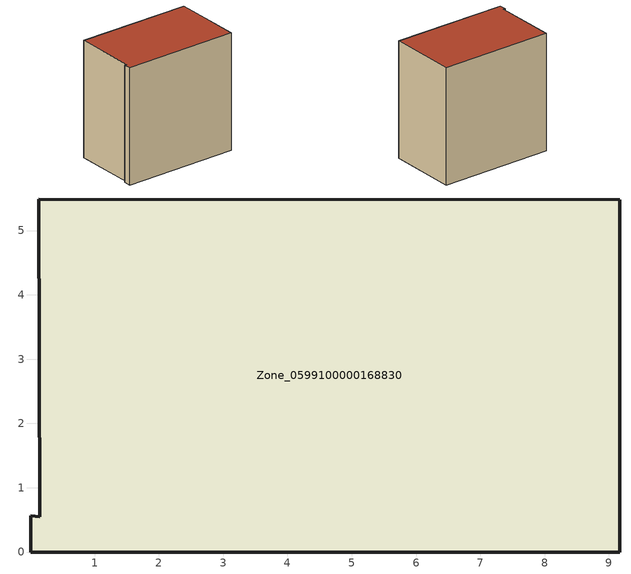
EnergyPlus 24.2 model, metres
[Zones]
Zone_0599100000168830
 floor ground (C_G): 0.01,0.57 0.15,0.55 0.13,5.49 9.17,5.48 9.17,0 0.01,0 z0
 wall outside (C_F): 9.17,0 9.17,5.48 0.13,5.49 0.15,0.55 0.01,0.57 0.01,0 9.17,0 z0:9.34
 roof outside (C_R): 0.15,0.55 0.01,0.57 0.01,0 9.17,0 9.17,5.48 0.13,5.49 z9.34
[BUILDING]
Pand.0599100000168830: North Axis=0; Terrain=City; Loads Convergence Tolerance Value=0.04; Temperature Convergence Tolerance Value=0.4; Solar Distribution=FullExterior; Maximum Number of Warmup Days=25; Minimum Number of Warmup Days=1
[Site:Location]
Rotterdam.The.Hague.AP_ZH_NLD Design_Conditions: Latitude=51.96; Longitude=4.45; Time Zone=1; Elevation=-4.5
[SITE:GROUNDTEMPERATURE:BUILDINGSURFACE]
18, 18, 18, 18, 18, 18, 18, 18, 18, 18, 18, 18
[MATERIAL] Thermal Absorptance=0.9; Solar Absorptance=0.7; Visible Absorptance=0.7
Name | Roughness | Thickness | Conductivity | Density | Specific Heat
G.TC.1975-1991 | MediumSmooth | 0.15 | 0.288461 | 540 | 1210
F.TC.1975-1991 | Rough | 0.3 | 0.230769 | 1920 | 840
R.TC.1975-1991 | MediumRough | 0.2 | 0.153846 | 1500 | 1000
[CONSTRUCTION]
C_G: G.TC.1975-1991
C_F: F.TC.1975-1991
C_R: R.TC.1975-1991
[ZONE]
Zone_0599100000168830: Type=1; Multiplier=1; Ceiling Height=Autocalculate; Volume=Autocalculate; Floor Area=autocalculate; Part of Total Floor Area=Yes
[ZONEINFILTRATION:DESIGNFLOWRATE]
Infil_Zone_0599100000168830: Zone or ZoneList or Space or SpaceList=Zone_0599100000168830; Schedule=AlwaysOn; Design Flow Rate Calculation Method=Flow/Area; Flow Rate per Floor Area=0.003; Constant Term Coefficient=1; Temperature Term Coefficient=0; Velocity Term Coefficient=0; Velocity Squared Term Coefficient=0
[HVACTEMPLATE:ZONE:IDEALLOADSAIRSYSTEM]
Zone_0599100000168830: Maximum Heating Supply Air Temperature=50; Minimum Cooling Supply Air Temperature=13; Maximum Heating Supply Air Humidity Ratio=0.0156; Minimum Cooling Supply Air Humidity Ratio=0.0077; Heating Limit=NoLimit; Cooling Limit=NoLimit; Dehumidification Control Type=ConstantSensibleHeatRatio; Cooling Sensible Heat Ratio=0.7; Dehumidification Setpoint=60; Humidification Control Type=None; Humidification Setpoint=30; Outdoor Air Method=None; Outdoor Air Flow Rate per Person=0.00944; Outdoor Air Flow Rate per Zone Floor Area=0; Outdoor Air Flow Rate per Zone=0; Demand Controlled Ventilation Type=None; Outdoor Air Economizer Type=NoEconomizer; Heat Recovery Type=None; Sensible Heat Recovery Effectiveness=0.7; Latent Heat Recovery Effectiveness=0.65
[ZONECONTROL:THERMOSTAT]
ThermostatControl_Zone_0599100000168830: Zone or ZoneList=Zone_0599100000168830; Control Type Schedule=DualSetpointControlType; Control 1=Thermostat_Zone_0599100000168830; Temperature Difference Between Cutout And Setpoint=0
[THERMOSTATSETPOINT:DUALSETPOINT]
Thermostat_Zone_0599100000168830: Heating Setpoint Temperature Schedule=HeatingSetpoint_Zone_0599100000168830; Cooling Setpoint Temperature Schedule=CoolingSetpoint_Zone_0599100000168830
[SCHEDULE:COMPACT]
HeatingSetpoint_Zone_0599100000168830: Through: 12/31, For: AllDays, Until: 24:00, 21
CoolingSetpoint_Zone_0599100000168830: Through: 12/31, For: AllDays, Until: 24:00, 24
DualSetpointControlType: Through: 12/31, For: AllDays, Until: 24:00, 4
AlwaysOn: Through: 12/31, For: AllDays, Until: 24:00, 1
